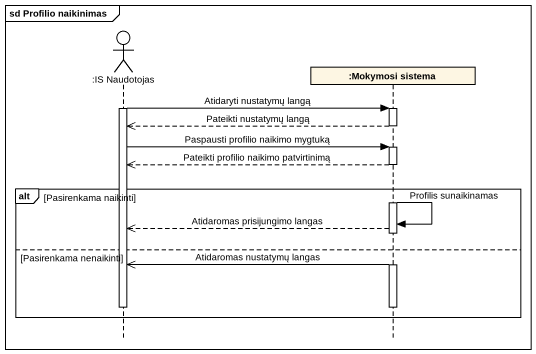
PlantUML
@startuml
mainframe sd Profilio naikinimas
hide footbox
actor ":IS Naudotojas" as IS_Naudotojas
participant ":Mokymosi sistema" as Mokymosi_sistema

activate IS_Naudotojas
IS_Naudotojas -> Mokymosi_sistema : Atidaryti nustatymų langą
activate Mokymosi_sistema
Mokymosi_sistema -->> IS_Naudotojas : Pateikti nustatymų langą
deactivate Mokymosi_sistema
IS_Naudotojas -> Mokymosi_sistema : Paspausti profilio naikimo mygtuką
activate Mokymosi_sistema
Mokymosi_sistema -->> IS_Naudotojas : Pateikti profilio naikimo patvirtinimą
alt Pasirenkama naikinti
  Mokymosi_sistema -> Mokymosi_sistema : Profilis sunaikinamas
  Mokymosi_sistema -->> IS_Naudotojas : Atidaromas prisijungimo langas
else Pasirenkama nenaikinti
  Mokymosi_sistema ->> IS_Naudotojas : Atidaromas nustatymų langas
  deactivate Mokymosi_sistema
  deactivate IS_Naudotojas
end
@enduml
